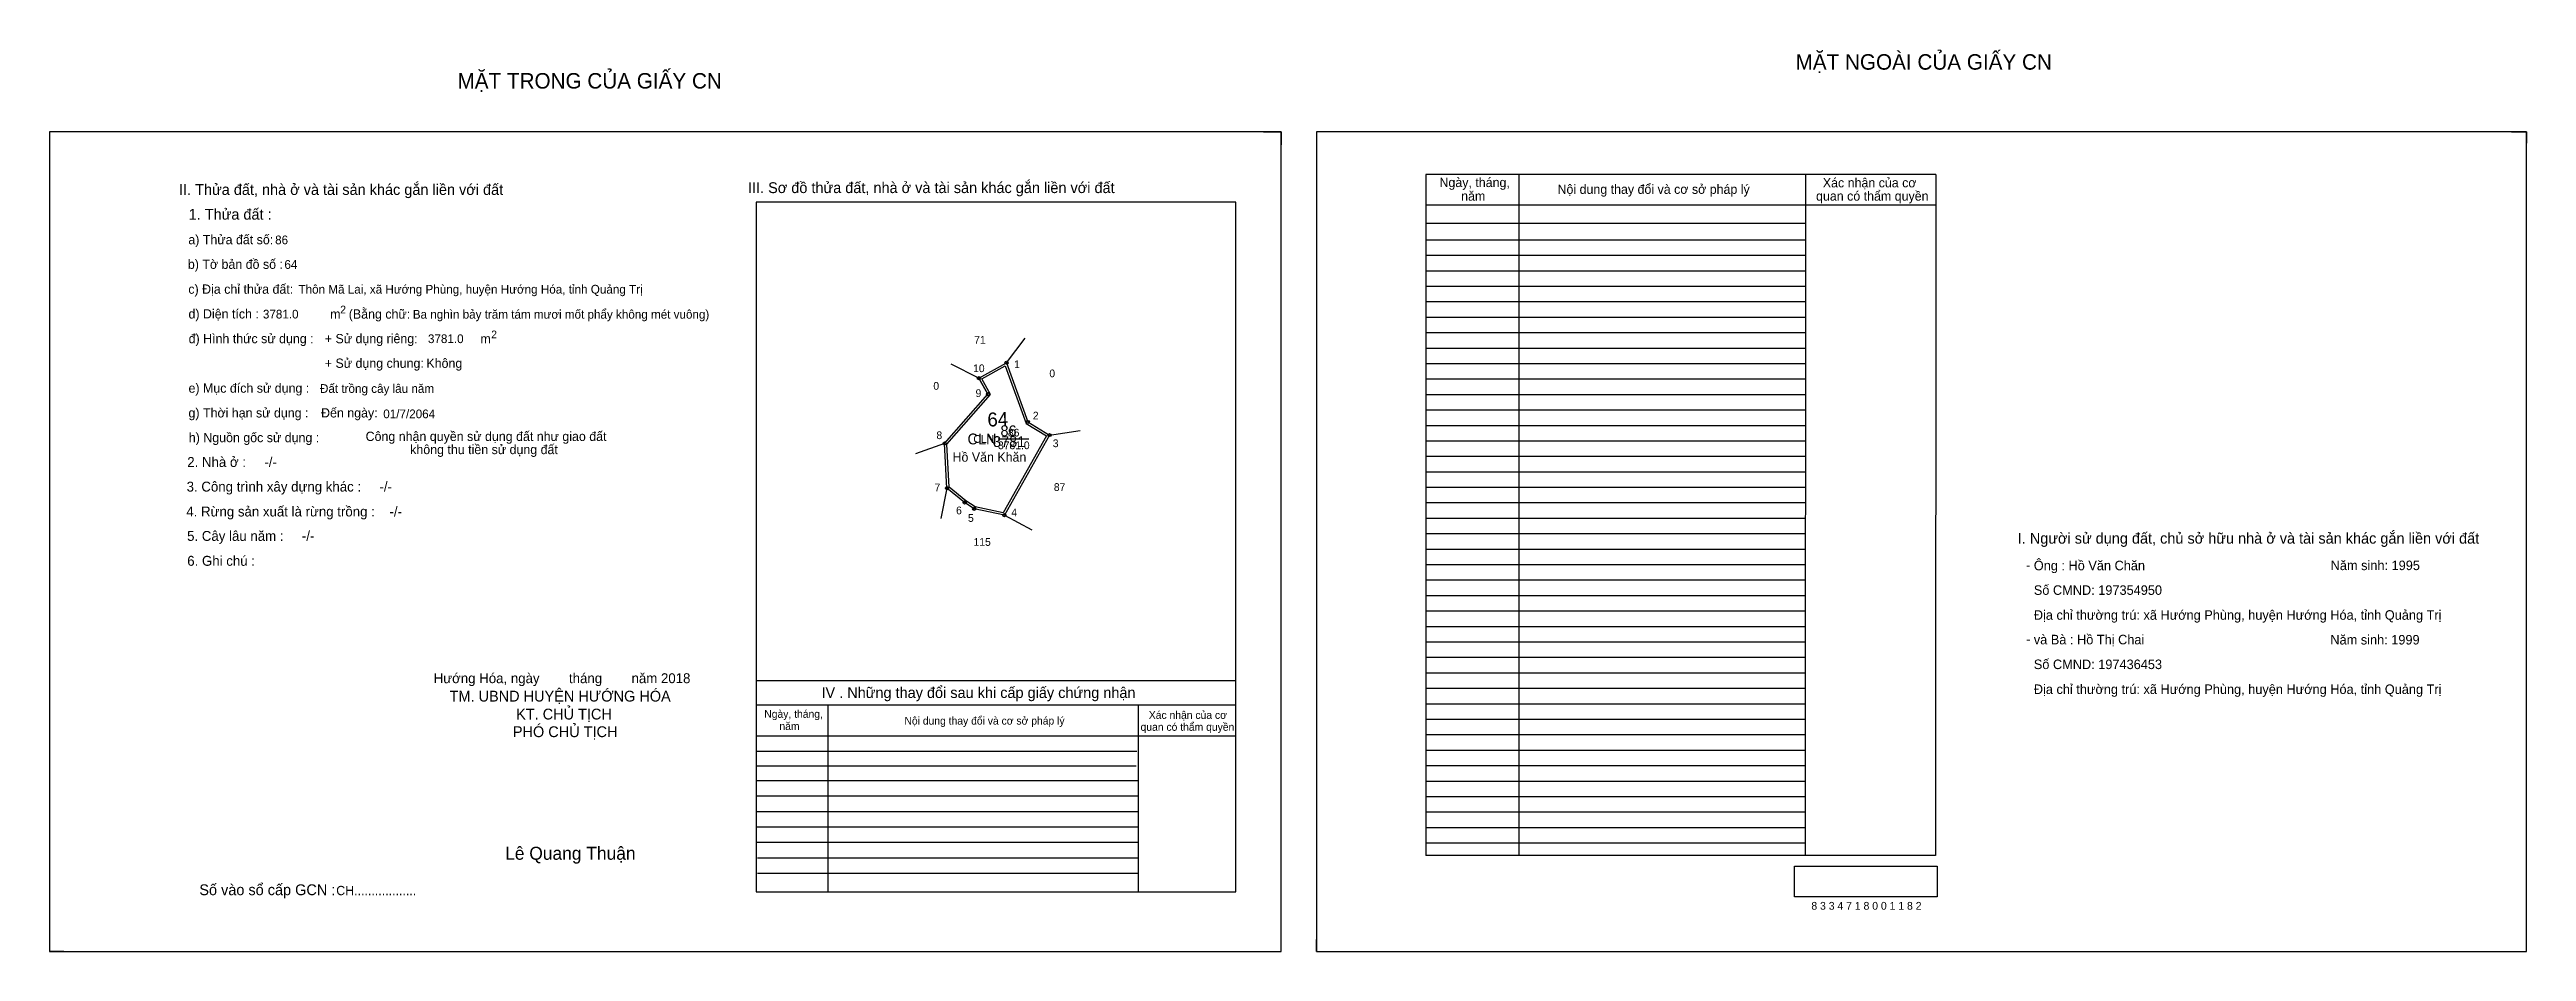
# Model space of a CAD drawing. Extents: x 531400 to 534909, y 1847248 to 1847836.
# Drawn here: x 533308 to 534909, y 1847252 to 1847836 of the extents above.
import ezdxf

# ---------------------------------------------------------------- set-up
doc = ezdxf.new("R2010")
doc.units = 0
for name, color, linetype in [('Default', 7, 'Continuous'), ('Level 10', 7, 'Continuous'), ('Level 11', 7, 'Continuous'), ('Level 13', 7, 'Continuous'), ('Level 2', 7, 'Continuous'), ('Level 27', 7, 'Continuous'), ('Level 3', 7, 'Continuous'), ('Level 36', 7, 'Continuous'), ('Level 4', 7, 'Continuous'), ('Level 5', 7, 'Continuous'), ('Level 55', 7, 'Continuous'), ('Level 6', 7, 'Continuous'), ('Level 7', 7, 'Continuous'), ('Level 8', 7, 'Continuous'), ('Level 9', 7, 'Continuous')]:
    doc.layers.add(name, color=color, linetype=linetype)

msp = doc.modelspace()

# ---------------------------------------------------------------- linework, layer by layer
at = {"layer": 'Level 10'}
for p, q in [((534092.4, 1847782.4), (534103.7, 1847782.4)), ((534103.7, 1847782.4), (534103.7, 1847774)), ((534899.2, 1847782.4), (534908.8, 1847782.4)), ((534908.8, 1847782.4), (534908.8, 1847775)), ((533908.3, 1847623.1), (533914.2, 1847612.8)), ((533924.8, 1847534.5), (533905.3, 1847538.6)), ((533307.6, 1847260.2), (533307.6, 1847252.4)), ((534126.5, 1847252.4), (534126.5, 1847260.2)), ((533316.8, 1847252.4), (533307.6, 1847252.4)), ((534126.5, 1847252.4), (534133.6, 1847252.4))]:
    msp.add_line(p, q, dxfattribs=at)
for points in [[(533307.6, 1847252.4), (534103.7, 1847252.4), (534103.7, 1847782.4), (533307.6, 1847782.4)], [(534126.5, 1847252.4), (534908.8, 1847252.4), (534908.8, 1847782.4), (534126.5, 1847782.4)], [(533954, 1847586.3), (533924.8, 1847534.5), (533905.3, 1847538.6), (533899.1, 1847542.7), (533887.7, 1847552), (533886.2, 1847580.9), (533914.2, 1847612.8), (533908.3, 1847623.1), (533926.2, 1847633.1), (533940, 1847594.8)], [(533952.1, 1847585.8), (533924.1, 1847536.1), (533905.9, 1847539.9), (533900, 1847543.9), (533889.1, 1847552.7), (533887.6, 1847580.4), (533915.9, 1847612.6), (533910.2, 1847622.6), (533925.4, 1847631), (533938.8, 1847593.9)]]:
    msp.add_lwpolyline(points, close=True, dxfattribs=at)
at = {"layer": 'Level 11'}
for centre in [(533926.2, 1847633.1), (533908.3, 1847623.1), (533914.2, 1847612.8), (533940, 1847594.8), (533886.2, 1847580.9), (533954, 1847586.3), (533954, 1847586.3), (533887.7, 1847552), (533899.1, 1847542.7), (533905.3, 1847538.6), (533924.8, 1847534.5)]:
    msp.add_circle(centre, 1, dxfattribs=at)
at = {"layer": 'Level 27'}
for p, q in [((533926.2, 1847633.1), (533938.2, 1847649)), ((533908.3, 1847623.1), (533890.5, 1847632.2)), ((533886.2, 1847580.9), (533867.4, 1847574.1)), ((533954, 1847586.3), (533973.8, 1847589.2)), ((533887.7, 1847552), (533883.7, 1847532.4)), ((533924.8, 1847534.5), (533942.5, 1847525.1))]:
    msp.add_line(p, q, dxfattribs=at)
at = {"layer": 'Level 6'}
msp.add_lwpolyline([(534435.5, 1847307.5), (534527.9, 1847307.5), (534527.9, 1847287.7), (534435.5, 1847287.7)], close=True, dxfattribs=at)
at = {"layer": 'Level 7'}
for p, q in [((534442.5, 1847712.4), (534197.3, 1847712.4)), ((534442.5, 1847702.4), (534197.3, 1847702.4)), ((534442.5, 1847692.4), (534197.3, 1847692.4)), ((534442.5, 1847682.4), (534197.3, 1847682.4)), ((534442.5, 1847672.4), (534197.3, 1847672.4)), ((534442.5, 1847662.4), (534197.3, 1847662.4)), ((534442.5, 1847652.4), (534197.3, 1847652.4)), ((534442.5, 1847642.4), (534197.3, 1847642.4)), ((534442.5, 1847632.4), (534197.3, 1847632.4)), ((534442.5, 1847622.4), (534197.3, 1847622.4)), ((534442.5, 1847612.4), (534197.3, 1847612.4)), ((534442.5, 1847602.4), (534197.3, 1847602.4)), ((533921.6, 1847583.8), (533933.4, 1847583.8)), ((534442.5, 1847592.4), (534197.3, 1847592.4)), ((534442.5, 1847582.4), (534197.3, 1847582.4)), ((534442.5, 1847572.4), (534197.3, 1847572.4)), ((534442.5, 1847562.4), (534197.3, 1847562.4)), ((534442.5, 1847552.4), (534197.3, 1847552.4)), ((534442.5, 1847542.4), (534197.3, 1847542.4)), ((534442.5, 1847532.4), (534197.3, 1847532.4)), ((534442.5, 1847522.4), (534197.3, 1847522.4)), ((534442.5, 1847512.4), (534197.3, 1847512.4)), ((534442.5, 1847502.4), (534197.3, 1847502.4)), ((534442.5, 1847492.4), (534197.3, 1847492.4)), ((534442.5, 1847482.4), (534197.3, 1847482.4)), ((534442.5, 1847472.4), (534197.3, 1847472.4)), ((534442.5, 1847462.4), (534197.3, 1847462.4)), ((534442.5, 1847452.4), (534197.3, 1847452.4)), ((534442.5, 1847442.4), (534197.3, 1847442.4)), ((534442.5, 1847432.4), (534197.3, 1847432.4)), ((534442.5, 1847422.4), (534197.3, 1847422.4)), ((534442.5, 1847412.4), (534197.3, 1847412.4)), ((534442.5, 1847402.4), (534197.3, 1847402.4)), ((534442.5, 1847392.4), (534197.3, 1847392.4)), ((534010.5, 1847381.7), (533764.4, 1847381.7)), ((534010, 1847372.2), (533764.4, 1847372.2)), ((534442.5, 1847382.4), (534197.3, 1847382.4)), ((534442.5, 1847372.4), (534197.3, 1847372.4)), ((534011.3, 1847362.8), (533764.4, 1847362.8)), ((534011.3, 1847352.8), (533764.4, 1847352.8)), ((534442.5, 1847362.4), (534197.3, 1847362.4)), ((534011.3, 1847342.8), (533764.4, 1847342.8)), ((534442.5, 1847352.4), (534197.3, 1847352.4)), ((534442.5, 1847342.4), (534197.3, 1847342.4)), ((534011.3, 1847332.8), (533764.4, 1847332.8)), ((534011.3, 1847322.8), (533764.4, 1847322.8)), ((534442.5, 1847332.4), (534197.3, 1847332.4)), ((534442.5, 1847322.4), (534197.3, 1847322.4)), ((534011.3, 1847312.8), (533765.2, 1847312.8)), ((534011.3, 1847302.8), (533765.2, 1847302.8))]:
    msp.add_line(p, q, dxfattribs=at)
at = {"layer": 'Level 8'}
for p, q in [((534526.9, 1847754.9), (534197.3, 1847754.9)), ((534197.3, 1847754.9), (534197.3, 1847314.4)), ((534257.3, 1847754.9), (534257.3, 1847314.4)), ((534442.7, 1847754.7), (534442.5, 1847314.4)), ((534526.9, 1847754.9), (534526.8, 1847314.4)), ((534074.4, 1847737), (533764.4, 1847737)), ((533764.4, 1847737), (533764.4, 1847291)), ((534074.4, 1847291), (534074.4, 1847737)), ((534526.9, 1847734.9), (534197.3, 1847734.9)), ((534442.5, 1847723.1), (534197.3, 1847723.1)), ((534074.4, 1847427.4), (533764.4, 1847427.4)), ((534074.4, 1847411.7), (533764.4, 1847411.7)), ((533810.6, 1847411.7), (533810.6, 1847291)), ((534011.3, 1847411.7), (534011.3, 1847291)), ((534074.4, 1847391.7), (533764.4, 1847391.7)), ((534526.8, 1847314.4), (534197.3, 1847314.4)), ((533764.4, 1847291), (534074.4, 1847291))]:
    msp.add_line(p, q, dxfattribs=at)
at = {"layer": 'Level 9'}
msp.add_line((533920.7, 1847583.8), (533940.7, 1847583.8), dxfattribs=at)

# ---------------------------------------------------------------- texts
at = {"layer": 'Default'}
for s, p in [('e) Mục đích sử dụng :', (533397.4, 1847613.7)), ('g) Thời hạn sử dụng :', (533397.4, 1847597.7)), ('Đến ngày:', (533483.1, 1847597.7)), ('h) Nguồn gốc sử dụng :', (533397.6, 1847581.7)), ('Công nhận quyền sử dụng đất như giao đất', (533511.9, 1847582.5)), ('không thu tiền sử dụng đất', (533540.7, 1847574))]:
    msp.add_text(s, height=6, dxfattribs=at).set_placement(p)
at = {"layer": 'Level 13'}
for s, p in [('CLN', (533904.8, 1847581.3)), ('3781.0', (533920.7, 1847577.2)), ('86', (533927.1, 1847585.4))]:
    msp.add_text(s, height=5, dxfattribs=at).set_placement(p)
at = {"layer": 'Level 2'}
msp.add_text('Hồ Văn Khăn', height=6, dxfattribs=at).set_placement((533891.3, 1847569.1))
at = {"layer": 'Level 3'}
msp.add_text('CLN', height=7, dxfattribs=at).set_placement((533901, 1847580.3))
at = {"layer": 'Level 36'}
for s, p in [('71', (533905.3, 1847645.4)), ('0', (533953.9, 1847623.7)), ('0', (533878.9, 1847615.6)), ('87', (533956.8, 1847550.2)), ('115', (533904.9, 1847514.7))]:
    msp.add_text(s, height=5, dxfattribs=at).set_placement(p)
at = {"layer": 'Level 4'}
msp.add_text('86', height=7, dxfattribs=at).set_placement((533922.3, 1847585.6))
at = {"layer": 'Level 5'}
msp.add_text('3781', height=7, dxfattribs=at).set_placement((533917.5, 1847578.6))
at = {"layer": 'Level 55'}
for s, height, p in [('1', 0.8, (533926, 1847633.1)), ('0', 0.22, (533926.1, 1847632.8)), ('71', 0.22, (533926, 1847632.8)), ('0', 0.22, (533926.1, 1847632.8)), ('10', 0.8, (533907.7, 1847623.1)), ('0', 0.22, (533908.2, 1847622.9)), ('71', 0.22, (533908.1, 1847622.9)), ('9', 0.8, (533913.9, 1847612.8)), ('0', 0.22, (533914.1, 1847612.6)), ('2', 0.8, (533939.7, 1847594.8)), ('0', 0.22, (533939.9, 1847594.6)), ('0', 0.22, (533939.9, 1847594.6)), ('8', 0.8, (533885.9, 1847580.9)), ('0', 0.22, (533886.1, 1847580.7)), ('3', 0.8, (533953.8, 1847586.3)), ('87', 0.22, (533953.9, 1847586.1)), ('87', 0.22, (533953.9, 1847586.1)), ('0', 0.22, (533954, 1847586.1)), ('0', 0.22, (533954, 1847586.1)), ('7', 0.8, (533887.5, 1847552)), ('115', 0.22, (533887.5, 1847551.8)), ('6', 0.8, (533898.8, 1847542.7)), ('115', 0.22, (533898.9, 1847542.5)), ('5', 0.8, (533905.1, 1847538.6)), ('115', 0.22, (533905.1, 1847538.4)), ('4', 0.8, (533924.6, 1847534.5)), ('115', 0.22, (533924.6, 1847534.3)), ('87', 0.22, (533924.7, 1847534.3)), ('87', 0.22, (533924.7, 1847534.3))]:
    msp.add_text(s, height=height, dxfattribs=at).set_placement(p)
at = {"layer": 'Level 6'}
for s, height, p in [('86', 5.63, (533453.4, 1847709.7)), ('64', 5.63, (533459.4, 1847693.8)), ('Thôn Mã Lai, xã Hướng Phùng, huyện Hướng Hóa, tỉnh Quảng Trị', 5.64, (533468.5, 1847677.8)), ('3781.0', 5.63, (533445.5, 1847661.7)), ('Ba nghìn bảy trăm tám mươi mốt phẩy không mét vuông)', 5.632, (533542.4, 1847661.6)), ('3781.0', 5.63, (533552.2, 1847645.8)), ('Đất trồng cây lâu năm', 5.64, (533482.4, 1847613.6)), ('01/7/2064', 5.64, (533523.3, 1847597.2)), ('Ông : Hồ Văn Chăn', 6.16, (534590.3, 1847498.9)), ('Năm sinh: 1995', 6.16, (534782.2, 1847499)), ('Số CMND: 197354950', 6.16, (534590.3, 1847483)), ('Địa chỉ thường trú: xã Hướng Phùng, huyện Hướng Hóa, tỉnh Quảng Trị', 6.16, (534590.3, 1847466.9)), ('và Bà : Hồ Thị Chai', 6.16, (534590.3, 1847451)), ('Năm sinh: 1999', 6.16, (534782, 1847450.9)), ('Số CMND: 197436453', 6.16, (534590.3, 1847435)), ('Địa chỉ thường trú: xã Hướng Phùng, huyện Hướng Hóa, tỉnh Quảng Trị', 6.16, (534590.3, 1847418.9)), ('8 3 3 4 7 1 8 0 0 1 1 8 2', 5.04, (534446.5, 1847279.4))]:
    msp.add_text(s, height=height, dxfattribs=at).set_placement(p)
at = {"layer": 'Level 7'}
for s, height, p in [('MẶT NGOÀI CỦA GIẤY CN', 10, (534436.3, 1847822.6)), ('MẶT TRONG CỦA GIẤY CN', 10, (533571.3, 1847810.4)), ('Ngày, tháng,', 6, (534206.1, 1847746.7)), ('Xác nhận của cơ', 6, (534453.9, 1847746.5)), ('II. Thửa đất, nhà ở và tài sản khác gắn liền với đất', 7, (533391.3, 1847741.6)), ('III. Sơ đồ thửa đất, nhà ở và tài sản khác gắn liền với đất', 7, (533759.1, 1847742.8)), ('năm', 6, (534220.1, 1847737.9)), ('Nội dung thay đổi và cơ sở pháp lý', 6, (534282.4, 1847742.3)), (' quan có thẩm quyền', 6, (534447.3, 1847737.9)), ('1. Thửa đất :', 7, (533397.5, 1847725.6)), ('a) Thửa đất số:', 6, (533397.3, 1847709.7)), ('b) Tờ bản đồ số :', 6, (533397, 1847693.8)), ('c) Địa chỉ thửa đất:', 6, (533397.3, 1847677.7)), ('d) Diện tích :', 6, (533397.4, 1847661.7)), ('m', 6, (533489, 1847661.6)), ('2', 5, (533495.5, 1847665)), ('(Bằng chữ:', 6, (533501, 1847661.6)), ('đ) Hình thức sử dụng :', 6, (533397.5, 1847645.7)), ('+ Sử dụng riêng:', 6, (533485.5, 1847645.7)), ('m', 6, (533586.1, 1847645.6)), ('2', 5, (533593.1, 1847648.9)), ('+ Sử dụng chung:', 6, (533485.5, 1847629.8)), ('Không', 6, (533551.2, 1847629.8)), ('2. Nhà ở :     -/-', 6.4, (533396.6, 1847565.7)), ('3. Công trình xây dựng khác :     -/-', 6.4, (533396.2, 1847549.8)), ('4. Rừng sản xuất là rừng trồng :    -/-', 6.4, (533396, 1847533.7)), ('5. Cây lâu năm :     -/-', 6.4, (533396.5, 1847517.9)), ('I. Người sử dụng đất, chủ sở hữu nhà ở và tài sản khác gắn liền với đất', 7, (534579.9, 1847516.1)), ('6. Ghi chú :', 6.4, (533396.6, 1847501.8)), ('-', 6.4, (534585.2, 1847499.1)), ('-', 6.4, (534585.3, 1847451.2)), ('Hướng Hóa, ngày        tháng        năm 2018', 6.4, (533555.9, 1847425.9)), ('TM. UBND HUYỆN HƯỚNG HÓA', 7, (533566.2, 1847414)), ('IV . Những thay đổi sau khi cấp giấy chứng nhận', 7, (533806.6, 1847416.3)), ('KT. CHỦ TỊCH', 7, (533609.2, 1847402.4)), ('Ngày, tháng,', 5, (533769.6, 1847403.5)), ('năm', 5, (533779.4, 1847395.6)), ('Nội dung thay đổi và cơ sở pháp lý', 5, (533860.2, 1847399.1)), (' quan có thẩm quyền', 5, (534011, 1847395.1)), ('Xác nhận của cơ', 5, (534018.2, 1847402.8)), ('PHÓ CHỦ TỊCH', 7, (533607.1, 1847391)), ('Lê Quang Thuận', 8.4, (533602.1, 1847311.7)), ('Số vào sổ cấp GCN :', 7, (533404.4, 1847288.8)), ('CH..................', 6, (533492.9, 1847288.8))]:
    msp.add_text(s, height=height, dxfattribs=at).set_placement(p)
msp.add_text('64', height=9, rotation=2, dxfattribs=at).set_placement((533914, 1847591.8))
at = {"layer": 'Level 9'}
for s, p in [('10', (533904.6, 1847627)), ('1', (533931.1, 1847629.6)), ('9', (533906.2, 1847610.9)), ('2', (533943.2, 1847596.4)), ('8', (533880.9, 1847583.7)), ('3', (533956.1, 1847578.5)), ('7', (533879.7, 1847550)), ('6', (533893.6, 1847535.1)), ('5', (533901.3, 1847530.2)), ('4', (533929.3, 1847533.8))]:
    msp.add_text(s, height=5, dxfattribs=at).set_placement(p)

doc.saveas('drawing.dxf')
